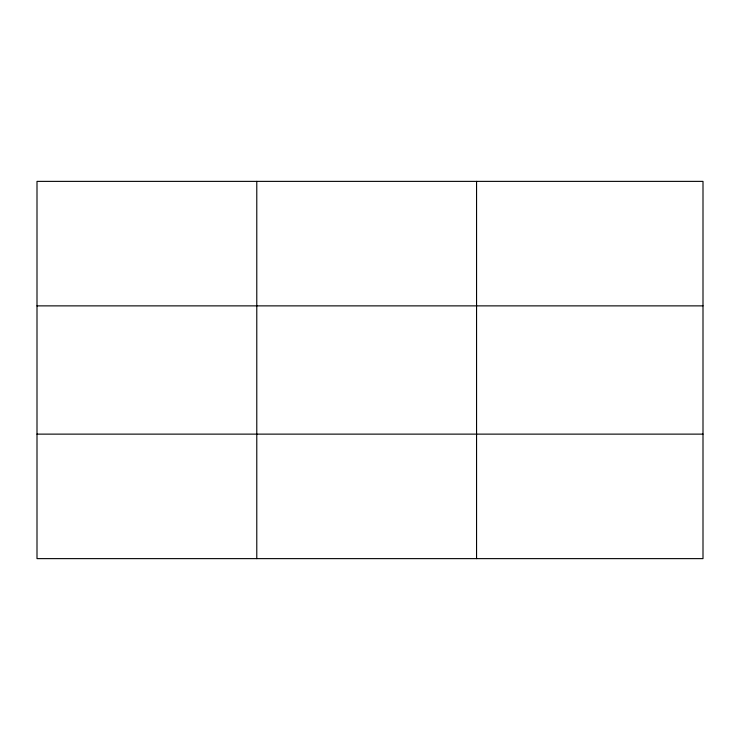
<?xml version="1.0" encoding="UTF-8"?>
<svg xmlns="http://www.w3.org/2000/svg" width="740" height="740" viewBox="0 0 740 740"><rect width="100%" height="100%" fill="white"/><g stroke="black" fill="none" stroke-linecap="round" stroke-linejoin="round"><path stroke-width="1.11" d="M256.78 558.626L256.78 181.374M476.56 558.626L476.56 181.374M703 305.87L703 181.374L37 181.374L37 558.626L703 558.626L703 305.87L37 305.87M37 434.13L703 434.13"/></g></svg>
